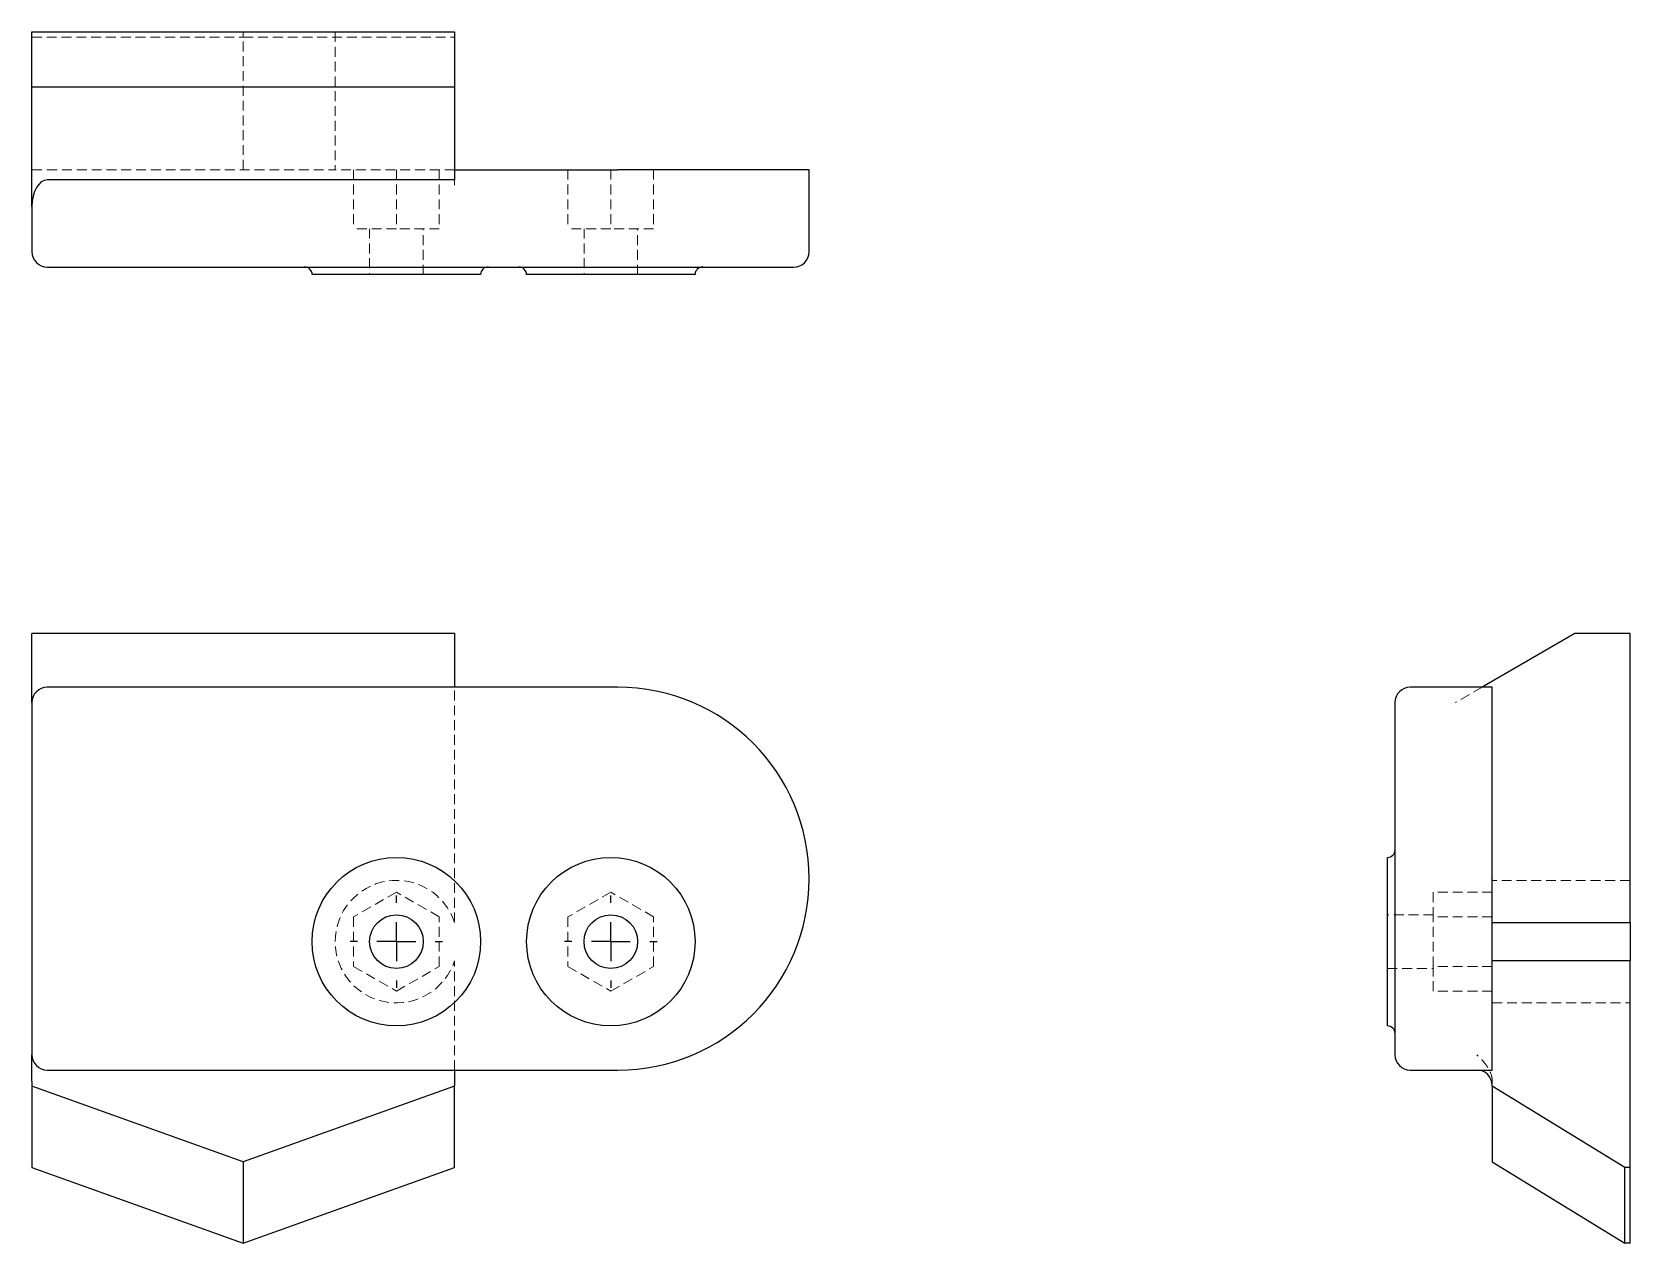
# Model space of a CAD drawing. Header units: millimetres. Extents: x 33 to 239, y 18 to 174.
import ezdxf

# ---------------------------------------------------------------- set-up
doc = ezdxf.new("R2010")
doc.units = ezdxf.units.MM
doc.linetypes.add('HIDDEN', pattern=[1.905, 1.27, -0.635])
doc.layers.add('10', color=7, linetype='Continuous')

# ---------------------------------------------------------------- blocks, each defined once
blk = doc.blocks.new('SW_CENTERMARKSYMBOL_0')
at = {"layer": '10', "color": 0}
for p, q in [((0, 5), (0, 5.95)), ((0, 0), (0, 2.5)), ((-5, 0), (-5.95, 0)), ((0, 0), (-2.5, 0)), ((0, 0), (0, -2.5)), ((0, 0), (2.5, 0)), ((5, 0), (5.95, 0)), ((0, -5), (0, -5.95))]:
    blk.add_line(p, q, dxfattribs=at)
blk = doc.blocks.new('SW_CENTERMARKSYMBOL_1')
at = {"layer": '10', "color": 0}
for p, q in [((0, 5), (0, 5.95)), ((0, 0), (0, 2.5)), ((-5, 0), (-5.95, 0)), ((0, 0), (-2.5, 0)), ((0, 0), (0, -2.5)), ((0, 0), (2.5, 0)), ((5, 0), (5.95, 0)), ((0, -5), (0, -5.95))]:
    blk.add_line(p, q, dxfattribs=at)

msp = doc.modelspace()

# ---------------------------------------------------------------- linework, layer by layer
at = {"color": 7, "linetype": 'Continuous', "lineweight": 25}
for p, q in [((33, 166.53), (33, 173.61)), ((33, 173.61), (87.38, 173.61)), ((87.38, 173.61), (87.38, 166.53)), ((87.38, 166.53), (33, 166.53)), ((33, 151.17), (33, 166.53)), ((87.38, 166.53), (87.38, 154.59)), ((87.38, 154.59), (34.97, 154.59)), ((87.38, 155.88), (108.37, 155.88)), ((133, 155.88), (108.37, 155.88)), ((133, 145.34), (133, 155.88)), ((33, 151.17), (33, 145.34)), ((34.97, 143.37), (108.37, 143.37)), ((90.73, 142.39), (69.06, 142.39)), ((118.31, 142.39), (96.64, 142.39)), ((108.37, 143.37), (131.03, 143.37)), ((87.38, 96.21), (33, 96.21)), ((33, 87.34), (33, 96.21)), ((87.38, 96.21), (87.38, 89.31)), ((231.53, 96.21), (219.59, 89.31)), ((238.61, 96.21), (231.53, 96.21)), ((238.61, 59.03), (238.61, 96.21)), ((108.37, 89.31), (34.97, 89.31)), ((220.88, 89.31), (210.34, 89.31)), ((220.88, 64.68), (220.88, 89.31)), ((33, 87.34), (33, 42.02)), ((208.37, 87.34), (208.37, 64.68)), ((207.39, 45.73), (207.39, 67.4)), ((133, 64.67), (133, 64.68)), ((208.37, 64.68), (208.37, 64.67)), ((208.37, 64.67), (208.37, 42.02)), ((220.88, 64.68), (220.88, 64.67)), ((220.88, 40.05), (220.88, 64.67)), ((220.88, 59.03), (238.61, 59.03)), ((238.61, 59.03), (238.61, 54.11)), ((238.61, 54.11), (220.88, 54.11)), ((238.61, 27.5), (238.61, 54.11)), ((34.97, 40.05), (108.37, 40.05)), ((87.38, 40.05), (87.38, 38.08)), ((210.34, 40.05), (220.88, 40.05)), ((33, 38.6), (33, 37.96)), ((60.19, 28.25), (33, 37.96)), ((33, 37.96), (33, 27.5)), ((87.38, 37.96), (60.19, 28.25)), ((87.38, 37.96), (87.38, 38.08)), ((87.38, 27.5), (87.38, 37.96)), ((220.88, 37.96), (220.88, 38.08)), ((237.95, 27.5), (220.88, 37.96)), ((220.88, 37.96), (220.88, 28.25)), ((33, 27.5), (60.19, 17.79)), ((60.19, 28.25), (60.19, 17.79)), ((60.19, 17.79), (87.38, 27.5)), ((220.88, 28.25), (237.95, 17.79)), ((238.61, 27.5), (237.95, 27.5)), ((237.95, 17.79), (237.95, 27.5)), ((238.61, 17.79), (238.61, 27.5)), ((238.61, 17.79), (237.95, 17.79))]:
    msp.add_line(p, q, dxfattribs=at)
at = {"color": 7, "linetype": 'HIDDEN', "lineweight": 18}
for p, q in [((33, 172.95), (60.19, 172.95)), ((60.19, 173.61), (60.19, 172.95)), ((60.19, 155.88), (60.19, 172.95)), ((60.19, 172.95), (87.38, 172.95)), ((72.01, 173.61), (72.01, 155.88)), ((33, 155.88), (34.97, 155.88)), ((34.97, 155.88), (72.01, 155.88)), ((87.38, 155.88), (72.01, 155.88)), ((74.38, 155.88), (74.38, 148.3)), ((79.89, 155.88), (79.89, 148.3)), ((85.41, 155.88), (85.41, 148.3)), ((87.38, 153.91), (87.38, 154.59)), ((101.96, 155.88), (101.96, 148.3)), ((107.48, 155.88), (107.48, 148.3)), ((112.99, 155.88), (112.99, 148.3)), ((79.89, 148.3), (74.38, 148.3)), ((76.44, 148.3), (76.44, 142.39)), ((85.41, 148.3), (79.89, 148.3)), ((83.34, 142.39), (83.34, 148.3)), ((107.48, 148.3), (101.96, 148.3)), ((104.03, 148.3), (104.03, 142.39)), ((112.99, 148.3), (107.48, 148.3)), ((110.92, 142.39), (110.92, 148.3)), ((87.38, 59.03), (87.38, 89.31)), ((219.59, 89.31), (216.17, 87.34)), ((238.61, 64.45), (220.88, 64.45)), ((79.89, 62.94), (74.38, 59.75)), ((85.41, 59.75), (79.89, 62.94)), ((107.48, 62.94), (101.96, 59.75)), ((112.99, 59.75), (107.48, 62.94)), ((213.3, 59.75), (213.3, 62.94)), ((220.88, 62.94), (213.3, 62.94)), ((74.38, 59.75), (74.38, 53.38)), ((85.41, 53.38), (85.41, 59.75)), ((101.96, 59.75), (101.96, 53.38)), ((112.99, 53.38), (112.99, 59.75)), ((213.3, 60.01), (207.39, 60.01)), ((220.88, 59.75), (213.3, 59.75)), ((213.3, 53.38), (213.3, 59.75)), ((87.38, 40.05), (87.38, 54.11)), ((74.38, 53.38), (79.89, 50.2)), ((79.89, 50.2), (85.41, 53.38)), ((101.96, 53.38), (107.48, 50.2)), ((107.48, 50.2), (112.99, 53.38)), ((207.39, 53.12), (213.3, 53.12)), ((220.88, 53.38), (213.3, 53.38)), ((213.3, 50.2), (213.3, 53.38)), ((220.88, 50.2), (213.3, 50.2)), ((220.88, 48.69), (238.61, 48.69)), ((220.88, 38.6), (220.88, 38.08))]:
    msp.add_line(p, q, dxfattribs=at)
at = {"color": 7, "linetype": 'Continuous', "lineweight": 25}
for centre, radius in [((79.89, 56.57), 10.84), ((107.48, 56.57), 10.84), ((79.89, 56.57), 3.45), ((107.48, 56.57), 3.45)]:
    msp.add_circle(centre, radius, dxfattribs=at)
for centre, radius, start, end in [((34.97, 145.34), 1.97, 180, 270), ((131.03, 145.34), 1.97, 270, 0), ((68.07, 142.39), 0.985, 0, 90), ((91.71, 142.39), 0.985, 90, 180), ((95.65, 142.39), 0.985, 0, 90), ((119.3, 142.39), 0.985, 90, 180), ((34.97, 87.34), 1.97, 90, 180), ((108.37, 64.68), 24.63, 0, 90), ((210.34, 87.34), 1.97, 90, 180), ((207.39, 68.39), 0.985, 270, 0), ((108.37, 64.67), 24.63, 270, 0), ((207.39, 44.74), 0.985, 0, 90), ((34.97, 42.02), 1.97, 180, 270), ((210.34, 42.02), 1.97, 180, 270), ((218.91, 38.08), 1.97, 0, 90)]:
    msp.add_arc(centre, radius, start, end, dxfattribs=at)
at = {"color": 7, "linetype": 'HIDDEN', "lineweight": 18}
msp.add_arc((79.89, 56.57), 7.88, 18.1949, 341.8051, dxfattribs=at)
at = {"color": 7, "linetype": 'Continuous', "lineweight": 25}
msp.add_ellipse((34.97, 151.17), major_axis=(0, 3.41), ratio=0.57735, start_param=0, end_param=1.570796, dxfattribs=at)
msp.add_open_spline([(33, 38.6), (33, 38.95), (33, 39.28), (33, 39.92), (33, 40.21), (33, 40.77), (33, 41.04), (33, 41.54), (33, 41.78), (33, 42.02)], degree=3, knots=[0, 0, 0, 0, 0.25, 0.25, 0.5, 0.5, 0.75, 0.75, 1, 1, 1, 1], dxfattribs=at)
at = {"color": 7, "linetype": 'HIDDEN', "lineweight": 18}
msp.add_open_spline([(220.88, 38.6), (220.88, 38.95), (220.82, 39.28), (220.59, 39.92), (220.43, 40.21), (220.06, 40.77), (219.84, 41.04), (219.39, 41.54), (219.15, 41.78), (218.91, 42.02)], degree=3, knots=[0, 0, 0, 0, 0.25, 0.25, 0.5, 0.5, 0.75, 0.75, 1, 1, 1, 1], dxfattribs=at)

# ---------------------------------------------------------------- block references
at = {"layer": '10'}
for name, p in [('SW_CENTERMARKSYMBOL_1', (79.89, 56.57)), ('SW_CENTERMARKSYMBOL_0', (107.48, 56.57))]:
    msp.add_blockref(name, p, dxfattribs=at)

doc.saveas('drawing.dxf')
